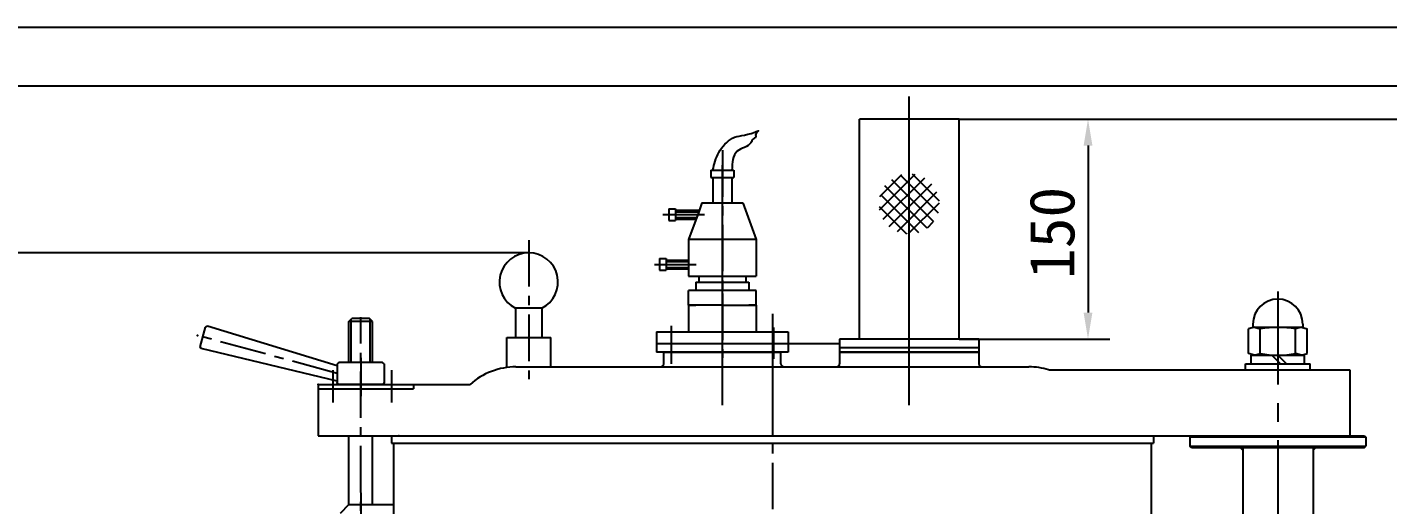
# Model space of a CAD drawing. Extents: x -2754 to 610, y -1664 to 712.
# Drawn here: x -1907 to -979, y 386 to 712 of the extents above; entities that cross this region are included whole.
import ezdxf

# ---------------------------------------------------------------- set-up
doc = ezdxf.new("R2010")
doc.units = 0
doc.linetypes.add('CENTER', pattern=[50.8, 31.75, -6.35, 6.35, -6.35])
doc.layers.get('0').update_dxf_attribs({"linetype": 'CONTINUOUS'})
doc.layers.get('DEFPOINTS').update_dxf_attribs({"linetype": 'CONTINUOUS'})
doc.layers.add('PART', color=3, linetype='CONTINUOUS')
doc.layers.add('SMPEN_THICK', color=7, linetype='CONTINUOUS')
doc.styles.get("Standard").update_dxf_attribs({"font": '', "height": 30.8})
doc.styles.get('Standard').set_extended_font_data('SimSun')
doc.dimstyles.get("Standard").update_dxf_attribs({"dimscale": 5, "dimtxt": 4.5, "dimasz": 5.5, "dimexe": 4.25, "dimexo": 0.625, "dimgap": 2.2, "dimtad": 1, "dimdec": 4, "dimlfac": -1, "dimdsep": 46, "dimlunit": 6, "dimtxsty": 'Standard', "dimcen": 2.5, "dimclrd": 2, "dimclre": 2, "dimclrt": 2, "dimadec": 0, "dimazin": 0, "dimtfac": 1, "dimtdec": 4, "dimtmove": 0, "dimatfit": 3, "dimfxl": 1, "dimtolj": 1, "dimtzin": 0, "dimarcsym": 0})
pattern_1 = [(45, (-1502.87752, 132.53739), (-0.088388348, 0.088388348), [])]

# ---------------------------------------------------------------- blocks, each defined once
blk = doc.blocks.new('*D1')
at = {"color": 2, "lineweight": -2, "transparency": 16777216}
for p, q in [((-1565.03, 557.98), (-2489.66, 557.98)), ((-2474.66, 539.98), (-2474.66, -615.88)), ((-413.74, -633.88), (-2489.66, -633.88))]:
    blk.add_line(p, q, dxfattribs=at)
at = {"color": 2, "transparency": 16777216}
for points in [[(-2477.66, 539.98), (-2471.66, 539.98), (-2474.66, 557.98)], [(-2477.66, -615.88), (-2471.66, -615.88), (-2474.66, -633.88)]]:
    blk.add_solid(points, dxfattribs=at)
at = {"layer": 'DEFPOINTS', "color": 0, "transparency": 16777216}
for p in [(-1565.03, 557.98), (-2474.66, -633.88), (-413.74, -633.88)]:
    blk.add_point(p, dxfattribs=at)
at = {"color": 2, "transparency": 16777216, "insert": (-2499.06, -50.84), "char_height": 30.8, "attachment_point": 5, "rotation": 90}
blk.add_mtext('\\A1;1192', dxfattribs=at)
blk = doc.blocks.new('*D8')
at = {"color": 2, "lineweight": -2, "transparency": 16777216}
for p, q in [((-1271.37, 649.12), (-251.51, 649.12)), ((-266.51, 631.12), (-266.51, -615.88)), ((-413.74, -633.88), (-251.51, -633.88))]:
    blk.add_line(p, q, dxfattribs=at)
at = {"color": 2, "transparency": 16777216}
for points in [[(-269.51, 631.12), (-263.51, 631.12), (-266.51, 649.12)], [(-269.51, -615.88), (-263.51, -615.88), (-266.51, -633.88)]]:
    blk.add_solid(points, dxfattribs=at)
at = {"layer": 'DEFPOINTS', "color": 0, "transparency": 16777216}
for p in [(-1271.37, 649.12), (-413.74, -633.88), (-266.51, -633.88)]:
    blk.add_point(p, dxfattribs=at)
at = {"color": 2, "transparency": 16777216, "insert": (-290.91, 155.42), "char_height": 30.8, "attachment_point": 5, "rotation": 90}
blk.add_mtext('\\A1;1283', dxfattribs=at)
blk = doc.blocks.new('*D9')
at = {"color": 2, "lineweight": -2, "transparency": 16777216}
for p, q in [((-1271.37, 649.12), (-1168.34, 649.12)), ((-1183.34, 631.12), (-1183.34, 517.12)), ((-1271.37, 499.12), (-1168.34, 499.12))]:
    blk.add_line(p, q, dxfattribs=at)
at = {"color": 2, "transparency": 16777216}
for points in [[(-1186.34, 631.12), (-1180.34, 631.12), (-1183.34, 649.12)], [(-1186.34, 517.12), (-1180.34, 517.12), (-1183.34, 499.12)]]:
    blk.add_solid(points, dxfattribs=at)
at = {"layer": 'DEFPOINTS', "color": 0, "transparency": 16777216}
for p in [(-1271.37, 649.12), (-1271.37, 499.12), (-1183.34, 499.12)]:
    blk.add_point(p, dxfattribs=at)
at = {"color": 2, "transparency": 16777216, "insert": (-1207.74, 571.53), "char_height": 30.8, "attachment_point": 5, "rotation": 90}
blk.add_mtext('\\A1;150', dxfattribs=at)

msp = doc.modelspace()

# ---------------------------------------------------------------- hatches: boundary and pattern name
h = msp.add_hatch()
h.set_pattern_fill('ANSI37', color=256, scale=2, style=0)
h.paths.add_polyline_path([(-1305.36809, 611.94573, 0.414213562), (-1325.95566, 591.35816, 0.414213562), (-1305.36809, 570.77059)])
h.paths.add_polyline_path([(-1305.36809, 611.94573), (-1305.36809, 570.77059, 0.414213562), (-1284.78052, 591.35816, 0.414213562)])
at = {"layer": 'SMPEN_THICK'}
h = msp.add_hatch(dxfattribs=at)
h.set_pattern_fill('ANSI31', color=256, style=0)
h.set_pattern_definition(pattern_1)
h.paths.add_polyline_path([(-1079.54687, 425.12003), (-1077.73656, 425.12003), (-1077.73656, 423.37193)])
h = msp.add_hatch(dxfattribs=at)
h.set_pattern_fill('ANSI31', color=256, style=0)
h.set_pattern_definition(pattern_1)
h.paths.add_polyline_path([(-1029.73656, 425.12003), (-1027.93877, 425.12003), (-1029.73656, 423.38403)])

# ---------------------------------------------------------------- linework, layer by layer
at = {"color": 6}
msp.add_line((-2754.49064, 711.83857), (609.50936, 711.83857), dxfattribs=at)
at = {"color": 4}
for p, q in [((-2654.49064, 671.83857), (569.50936, 671.83857)), ((-1339.36809, 499.12003), (-1339.36809, 649.12003)), ((-1271.36809, 649.12003), (-1339.36809, 649.12003)), ((-1271.36809, 499.12003), (-1271.36809, 649.12003)), ((-1556.03487, 520.12003), (-1574.03487, 520.12003)), ((-1574.03487, 520.12003), (-1574.03487, 500.12003)), ((-1556.03487, 520.12003), (-1556.03487, 500.12003)), ((-1687.73656, 511.12003), (-1685.73656, 513.12003)), ((-1687.73656, 483.12003), (-1687.73656, 511.12003)), ((-1671.73656, 511.12003), (-1687.73656, 511.12003)), ((-1673.73656, 513.12003), (-1685.73656, 513.12003)), ((-1671.73656, 511.12003), (-1673.73656, 513.12003)), ((-1671.73656, 483.12003), (-1671.73656, 511.12003)), ((-1789.38368, 493.82382), (-1785.62072, 507.309)), ((-1784.39585, 507.97913), (-1785.62072, 507.309)), ((-1695.73656, 480.80149), (-1784.39585, 507.97913)), ((-1788.67979, 492.6284), (-1789.38368, 493.82382)), ((-1695.73656, 470.43857), (-1788.67979, 492.6284)), ((-1580.03487, 500.12003), (-1550.03487, 500.12003)), ((-1580.03487, 479.69611), (-1580.03487, 500.12003)), ((-1550.03487, 480.12003), (-1550.03487, 500.12003)), ((-1459.73656, 496.12003), (-1352.86809, 496.12003)), ((-1257.86809, 499.12003), (-1352.86809, 499.12003)), ((-1352.86809, 499.12003), (-1352.86809, 493.12003)), ((-1257.86809, 493.12003), (-1352.86809, 493.12003)), ((-1352.86809, 493.12003), (-1352.86809, 482.12003)), ((-1257.86809, 499.12003), (-1257.86809, 493.12003)), ((-1257.86809, 493.12003), (-1257.86809, 482.12003)), ((-1694.73656, 483.12003), (-1695.73656, 482.12003)), ((-1664.73656, 483.12003), (-1694.73656, 483.12003)), ((-1663.73656, 482.12003), (-1664.73656, 483.12003)), ((-1472.90067, 490.12003), (-1427.90067, 490.12003)), ((-1472.90067, 482.12003), (-1472.90067, 490.12003)), ((-1459.73656, 490.12003), (-1392.90067, 490.12003)), ((-1392.90067, 490.12003), (-1459.73656, 490.12003)), ((-1427.90067, 490.12003), (-1392.90067, 490.12003)), ((-1392.90067, 482.12003), (-1392.90067, 490.12003)), ((-1257.86809, 490.12003), (-1352.86809, 490.12003)), ((-1352.86809, 490.12003), (-1257.86809, 490.12003)), ((-1695.73656, 482.12003), (-1695.73656, 469.12003)), ((-1663.73656, 482.12003), (-1663.73656, 469.12003)), ((-1573.73656, 480.12003), (-1242.4212, 480.12003)), ((-1336.73656, 480.12003), (-1334.23656, 480.12003)), ((-1242.4212, 480.12003), (-1223.73656, 480.12003)), ((-1210.1719, 478.12003), (-1004.73656, 478.12003)), ((-1004.73656, 478.12003), (-1004.73656, 433.12003)), ((-1708.73656, 468.12003), (-1605.10533, 468.12003)), ((-1708.73656, 468.12003), (-1708.73656, 433.12003)), ((-1708.73656, 468.12003), (-1643.73656, 468.12003)), ((-1708.73656, 468.12003), (-1708.73656, 465.12003)), ((-1708.73656, 465.12003), (-1643.73656, 465.12003)), ((-1694.73656, 468.12003), (-1695.73656, 469.12003)), ((-1664.73656, 468.12003), (-1694.73656, 468.12003)), ((-1671.73656, 468.12003), (-1687.73656, 468.12003)), ((-1663.73656, 469.12003), (-1664.73656, 468.12003)), ((-1643.73656, 468.12003), (-1643.73656, 465.12003)), ((-1708.73656, 433.12003), (-1687.73656, 433.12003)), ((-1687.73656, 433.12003), (-1297.9212, 433.12003)), ((-1687.73656, 401.76805), (-1687.73656, 433.12003)), ((-1671.73656, 401.76805), (-1671.73656, 433.12003)), ((-1297.9212, 433.12003), (-1004.73656, 433.12003)), ((-1112.73656, 433.12003), (-1113.73656, 432.12003)), ((-993.73656, 432.12003), (-1113.73656, 432.12003)), ((-1113.73656, 432.12003), (-1113.73656, 426.12003)), ((-1112.73656, 433.12003), (-1053.73656, 433.12003)), ((-1053.73656, 433.12003), (-994.73656, 433.12003)), ((-994.73656, 433.12003), (-993.73656, 432.12003)), ((-993.73656, 432.12003), (-993.73656, 426.12003)), ((-1113.73656, 426.12003), (-993.73656, 426.12003)), ((-1112.73656, 425.12003), (-1113.73656, 426.12003)), ((-1112.73656, 425.12003), (-994.73656, 425.12003)), ((-1077.73656, 425.12003), (-1077.73656, 356.62003)), ((-1029.73656, 425.12003), (-1029.73656, 356.62003)), ((-994.73656, 425.12003), (-993.73656, 426.12003)), ((-1687.73656, 386.12003), (-1687.73656, 401.76805)), ((-1671.73656, 386.12003), (-1671.73656, 401.76805))]:
    msp.add_line(p, q, dxfattribs=at)
for p, q in [((-1305.36809, 454.05174), (-1305.36809, 664.56493)), ((-1432.90067, 453.998), (-1432.90067, 617.79126))]:
    msp.add_line(p, q)
at = {"linetype": 'CENTER', "ltscale": 2}
for p, q in [((-1053.73656, 531.59964), (-1053.73656, 111.8355)), ((-1398.73656, 512.93066), (-1398.73656, 455.14902))]:
    msp.add_line(p, q, dxfattribs=at)
at = {"color": 4}
for centre, radius, start, end in [((-1565.03487, 537.9806), 20, 296.74368395, 243.25631605), ((-1573.73656, 433.12003), 47, 90, 131.86830623), ((-1474.90067, 482.12003), 2, 270, 0), ((-1390.90067, 482.12003), 2, 180, 270), ((-1354.86809, 482.12003), 2, 270, 0), ((-1255.86809, 482.12003), 2, 180, 270), ((-1223.73656, 433.12003), 47, 73.22525574, 90)]:
    msp.add_arc(centre, radius, start, end, dxfattribs=at)
for p in [(-1791.18928, 501.56874), (-1708.73656, 468.12003), (-1708.73656, 468.12003), (-1708.73656, 468.12003), (-1695.73656, 469.12003), (-1695.73656, 469.12003), (-1671.73656, 468.12003), (-1663.73656, 469.12003), (-1653.73656, 433.12003)]:
    msp.add_point(p, dxfattribs=at)
at = {"layer": 'DEFPOINTS', "color": 0, "linetype": 'ByBlock'}
msp.add_point((-1695.73656, 475.62003), dxfattribs=at)
at = {"layer": 'PART', "color": 5, "linetype": 'Continuous'}
for p, q in [((-1079.53434, 425.10793), (-1077.73656, 423.37193)), ((-1027.93877, 425.12003), (-1029.73656, 423.38403))]:
    msp.add_line(p, q, dxfattribs=at)
at = {"layer": 'SMPEN_THICK', "linetype": 'CENTER'}
for p, q in [((-1432.90067, 627.84991), (-1432.90067, 507.17113)), ((-1473.60856, 583.98057), (-1445.16967, 583.98057)), ((-1565.03487, 566.59193), (-1565.03487, 471.66252)), ((-1432.90067, 512.92302), (-1432.90067, 557.80669)), ((-1479.15363, 549.98057), (-1450.83579, 549.98057)), ((-1432.90067, 530.17911), (-1432.90067, 486.2138)), ((-1679.73656, 343.68439), (-1679.73656, 513.98839)), ((-1398.73656, 516.27471), (-1398.73656, -420.44364)), ((-1695.73656, 475.62003), (-1791.18928, 501.56874)), ((-1467.90067, 508.01938), (-1467.90067, 482.23745)), ((-1397.90067, 506.96254), (-1397.90067, 485.55282)), ((-1679.73656, 486.20598), (-1679.73656, 460.07065)), ((-1698.73656, 477.93958), (-1698.73656, 455.87128)), ((-1658.73656, 477.93958), (-1658.73656, 455.87128)), ((-1679.73656, 394.10944), (-1679.73656, 340.29269))]:
    msp.add_line(p, q, dxfattribs=at)
at = {"layer": 'SMPEN_THICK', "color": 4}
for p, q in [((-1440.71943, 614.34628), (-1440.71943, 609.23412)), ((-1440.71943, 614.34628), (-1425.08191, 614.34628)), ((-1425.08191, 614.34628), (-1425.08191, 609.23412)), ((-1440.71943, 609.23412), (-1425.08191, 609.23412)), ((-1439.40067, 609.23412), (-1439.40067, 591.98057)), ((-1426.40067, 609.23412), (-1426.40067, 591.98057)), ((-1469.46536, 587.93595), (-1464.97202, 587.93595)), ((-1469.46536, 587.93595), (-1469.46536, 580.02519)), ((-1464.97202, 587.93595), (-1464.97202, 580.02519)), ((-1464.97202, 586.98057), (-1448.70067, 586.98057)), ((-1449.06067, 585.98057), (-1455.90067, 566.98057)), ((-1446.90067, 591.98057), (-1449.06067, 585.98057)), ((-1446.90067, 591.98057), (-1418.90067, 591.98057)), ((-1418.90067, 591.98057), (-1409.90067, 566.98057)), ((-1469.46536, 580.02519), (-1464.97202, 580.02519)), ((-1464.97202, 580.98057), (-1450.86067, 580.98057)), ((-1455.90067, 566.98057), (-1455.90067, 547.98057)), ((-1409.90067, 566.98057), (-1455.90067, 566.98057)), ((-1409.90067, 566.98057), (-1409.90067, 541.98057)), ((-1475.70293, 553.93595), (-1471.20959, 553.93595)), ((-1475.70293, 553.93595), (-1475.70293, 546.02519)), ((-1471.20959, 553.93595), (-1471.20959, 546.02519)), ((-1471.20959, 552.98057), (-1455.90067, 552.98057)), ((-1455.90067, 547.98057), (-1455.90067, 541.98057)), ((-1475.70293, 546.02519), (-1471.20959, 546.02519)), ((-1471.20959, 546.98057), (-1455.90067, 546.98057)), ((-1455.90067, 541.98057), (-1432.90067, 541.98057)), ((-1448.90067, 541.98057), (-1448.90067, 537.98057)), ((-1432.90067, 541.98057), (-1409.90067, 541.98057)), ((-1416.90067, 541.98057), (-1416.90067, 537.98057)), ((-1455.90067, 522.12003), (-1455.90067, 532.12003)), ((-1432.90067, 532.12003), (-1455.90067, 532.12003)), ((-1450.90067, 537.98057), (-1432.90067, 537.98057)), ((-1450.90067, 537.98057), (-1450.90067, 532.12003)), ((-1432.90067, 537.98057), (-1414.90067, 537.98057)), ((-1409.90067, 532.12003), (-1432.90067, 532.12003)), ((-1414.90067, 537.98057), (-1414.90067, 532.12003)), ((-1409.90067, 522.12003), (-1409.90067, 532.12003)), ((-1432.90067, 522.12003), (-1455.90067, 522.12003)), ((-1455.90067, 522.12003), (-1455.90067, 504.12003)), ((-1455.90067, 522.12003), (-1450.90067, 522.12003)), ((-1432.90067, 522.12003), (-1409.90067, 522.12003)), ((-1409.90067, 522.12003), (-1414.90067, 522.12003)), ((-1409.90067, 522.12003), (-1409.90067, 504.12003)), ((-1477.90067, 504.12003), (-1432.90067, 504.12003)), ((-1477.90067, 504.12003), (-1477.90067, 496.12003)), ((-1432.90067, 504.12003), (-1387.90067, 504.12003)), ((-1387.90067, 504.12003), (-1387.90067, 496.12003)), ((-1069.73656, 507.12003), (-1073.73656, 506.04823)), ((-1073.73656, 489.19182), (-1073.73656, 506.04823)), ((-1070.73656, 509.34225), (-1070.73656, 506.85208)), ((-1070.73656, 507.12003), (-1036.73656, 507.12003)), ((-1069.73656, 507.12003), (-1065.73656, 506.04823)), ((-1065.73656, 489.19182), (-1065.73656, 506.04823)), ((-1037.73656, 507.12003), (-1041.73656, 506.04823)), ((-1041.73656, 489.19182), (-1041.73656, 506.04823)), ((-1037.73656, 507.12003), (-1033.73656, 506.04823)), ((-1036.73656, 509.34225), (-1036.73656, 506.85208)), ((-1033.73656, 489.19182), (-1033.73656, 506.04823)), ((-1477.90067, 496.12003), (-1387.90067, 496.12003)), ((-1477.90067, 496.12003), (-1477.90067, 490.12003)), ((-1387.90067, 496.12003), (-1387.90067, 490.12003)), ((-1387.90067, 490.12003), (-1477.90067, 490.12003)), ((-1069.73656, 488.12003), (-1073.73656, 489.19182)), ((-1071.98656, 488.12003), (-1035.48656, 488.12003)), ((-1071.98656, 482.12003), (-1071.98656, 488.12003)), ((-1069.73656, 488.12003), (-1065.73656, 489.19182)), ((-1057.9507, 488.12003), (-1052.03158, 482.12003)), ((-1053.73656, 488.12003), (-1047.81744, 482.12003)), ((-1037.73656, 488.12003), (-1041.73656, 489.19182)), ((-1037.73656, 488.12003), (-1033.73656, 489.19182)), ((-1035.48656, 482.12003), (-1035.48656, 488.12003)), ((-1075.73656, 482.12003), (-1031.73656, 482.12003)), ((-1075.73656, 478.12003), (-1075.73656, 482.12003)), ((-1031.73656, 478.12003), (-1031.73656, 482.12003)), ((-1658.73656, 433.12003), (-1297.9212, 433.12003)), ((-1658.73656, 433.12003), (-1658.73656, 428.12003)), ((-1658.73656, 428.12003), (-1141.23656, 428.12003)), ((-1657.23656, 428.12003), (-1657.23656, 350.12003)), ((-1607.23656, 433.12003), (-1607.23656, 433.12003)), ((-1270.9212, 433.12003), (-1138.73656, 433.12003)), ((-1190.23656, 433.12003), (-1190.23656, 433.12003)), ((-1141.23656, 428.12003), (-1138.73656, 428.12003)), ((-1140.23656, 428.12003), (-1140.23656, 323.12003)), ((-1138.73656, 433.12003), (-1138.73656, 428.12003)), ((-1687.73656, 386.12003), (-1693.73656, 380.12003)), ((-1687.73656, 386.12003), (-1657.23656, 386.12003))]:
    msp.add_line(p, q, dxfattribs=at)
at = {"layer": 'SMPEN_THICK'}
for p, q in [((-1464.97202, 585.98057), (-1449.06067, 585.98057)), ((-1464.97202, 581.98057), (-1450.50067, 581.98057)), ((-1471.20959, 551.98057), (-1455.90067, 551.98057)), ((-1471.20959, 547.98057), (-1455.90067, 547.98057)), ((-1686.23656, 483.12003), (-1686.23656, 512.62003)), ((-1673.23656, 483.12003), (-1673.23656, 512.62003))]:
    msp.add_line(p, q, dxfattribs=at)
at = {"layer": 'SMPEN_THICK', "color": 4}
for centre, radius, start, end in [((-1053.73656, 509.34225), 17, 360, 180), ((-1053.73656, 439.40721), 67.71281, 79.79218128, 100.20781872), ((-1053.73656, 555.83284), 67.71281, 259.79218128, 280.20781872)]:
    msp.add_arc(centre, radius, start, end, dxfattribs=at)
msp.add_spline([(-1439.40067, 614.34628), (-1435.31823, 626.36893), (-1426.06848, 636.05256), (-1410.79579, 640.31897), (-1408.18934, 641.24563), (-1410.08838, 638.84883), (-1410.21361, 636.78083), (-1411.81256, 635.45336), (-1413.41152, 633.05657), (-1422.72646, 627.16786), (-1426.40067, 614.34628)], degree=3, dxfattribs=at)

# ---------------------------------------------------------------- dimensions: what is measured, and where the dimension line sits
for base, p2, picture, middle in [((-266.50896, -633.87997), (-413.73656, -633.87997), '*D8', (-266.50896, 155.42215)), ((-1183.34308, 499.12003), (-1271.36809, 499.12003), '*D9', (-1183.34308, 571.53072))]:
    dim = msp.add_linear_dim(base=base, p1=(-1271.36809, 649.12003), p2=p2, angle=90, dimstyle='Standard', override={"dimscale": 6, "dimtxt": 3, "dimasz": 3, "dimexe": 2.5, "dimexo": 0, "dimgap": 1.5, "dimlfac": 1, "dimlunit": 2, "dimcen": 0.09, "dimtp": 0.2, "dimtfac": 0.66667, "dimatfit": 2, "dimtvp": 5, "dimtzin": 8})
    dim.commit()
    dim.dimension.update_dxf_attribs({"geometry": picture, "text_midpoint": middle, "dimtype": 160})
dim = msp.add_linear_dim(base=(-2474.65645, -633.87997), p1=(-1565.03487, 557.9806), p2=(-413.73656, -633.87997), angle=90, text='1192', dimstyle='Standard', override={"dimscale": 6, "dimtxt": 3, "dimasz": 3, "dimexe": 2.5, "dimexo": 0, "dimgap": 1.5, "dimlfac": 1, "dimlunit": 2, "dimcen": 0.09, "dimtp": 0.2, "dimtfac": 0.66667, "dimatfit": 2, "dimtvp": 5, "dimtzin": 8})
dim.commit()
dim.dimension.update_dxf_attribs({"geometry": '*D1', "text_midpoint": (-2474.65645, -50.8375), "dimtype": 160})

doc.saveas('drawing.dxf')
